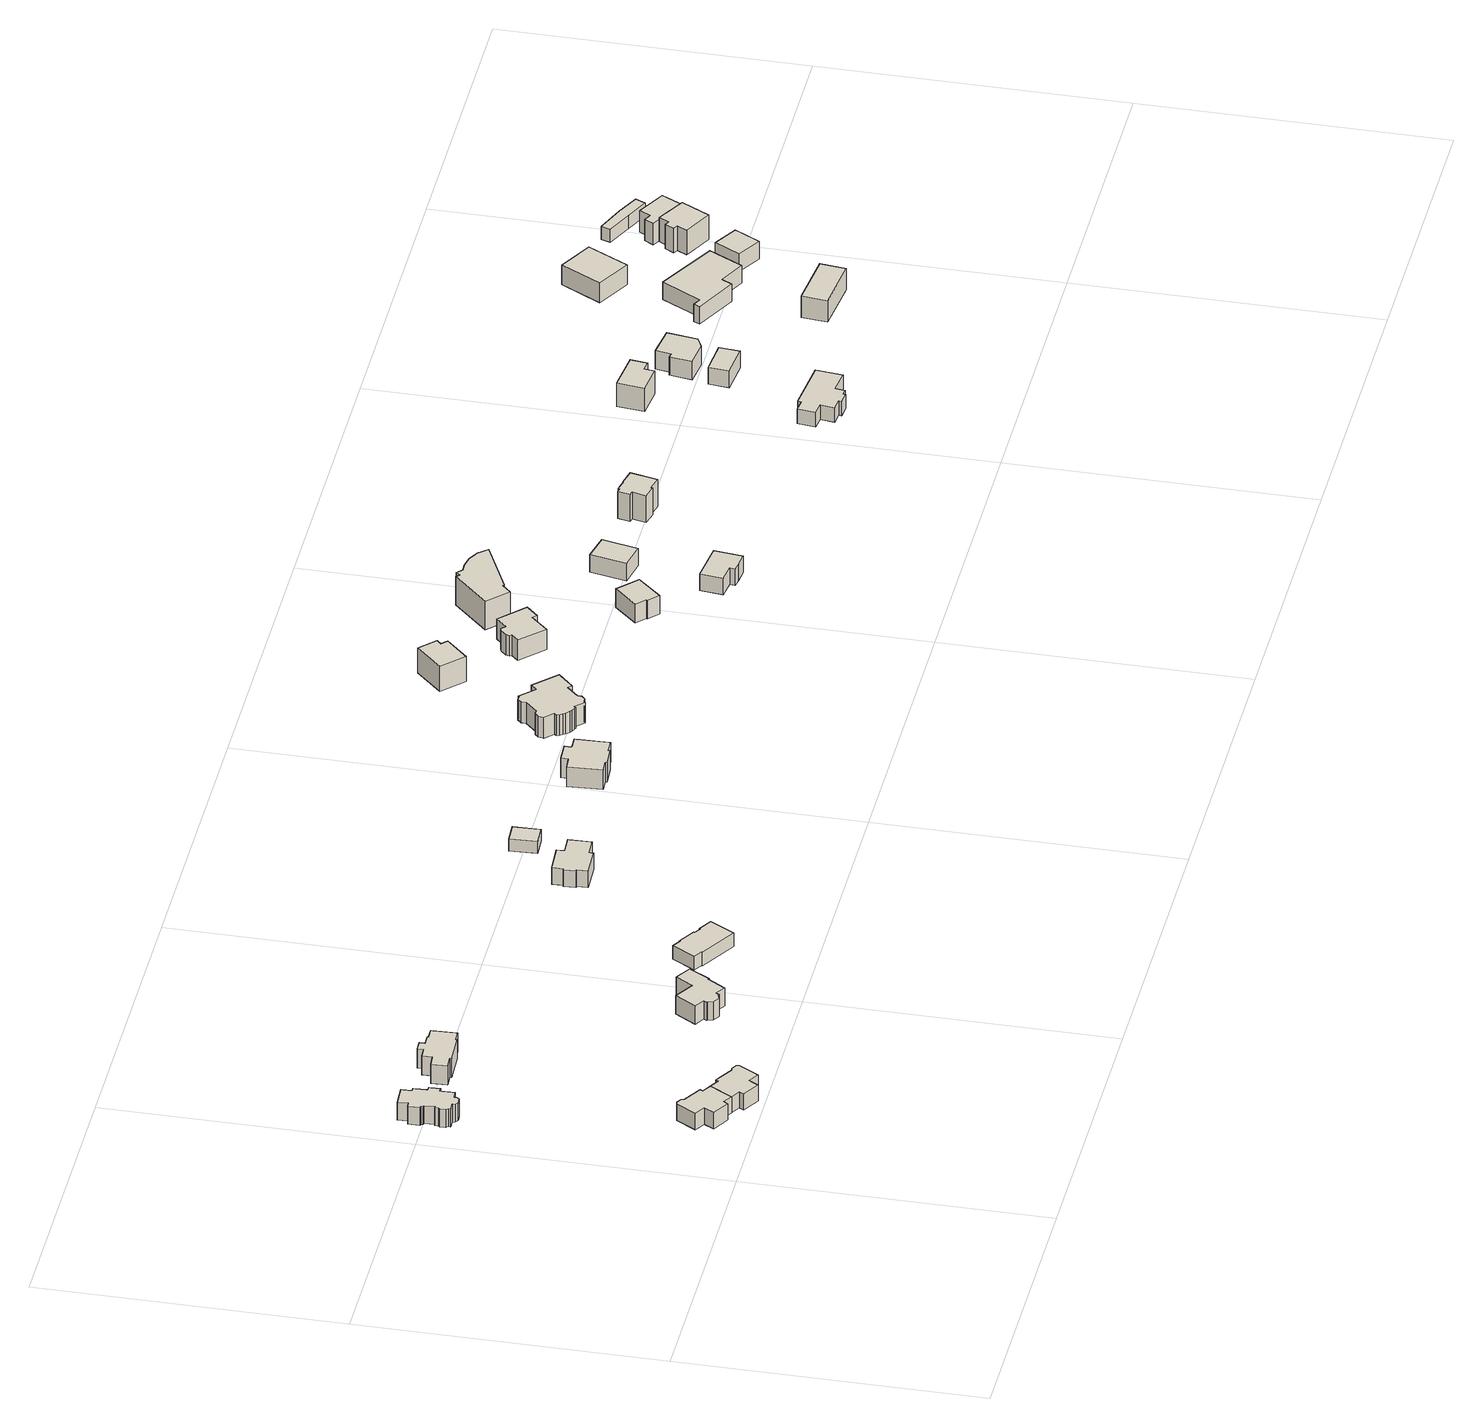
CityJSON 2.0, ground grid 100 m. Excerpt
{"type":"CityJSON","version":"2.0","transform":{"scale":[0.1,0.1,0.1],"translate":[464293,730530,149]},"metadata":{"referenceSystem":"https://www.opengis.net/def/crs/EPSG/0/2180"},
"CityObjects":{
"building1":{"type":"Building","attributes":{"przestNazw":"PL.PZGiK.336.BDOT10k","zrodloDach":"ALS_II","aktZrodla":"2024","roofType":"1000","measuredHeight":5.99},"geometry":[{"type":"Solid","lod":"1","boundaries":[[[[0,1,2,3,4,5,6,7,8,9,10,11,12]],[[11,13,14,12]],[[10,15,13,11]],[[9,16,15,10]],[[8,17,16,9]],[[7,18,17,8]],[[6,19,18,7]],[[5,20,19,6]],[[4,21,20,5]],[[3,22,21,4]],[[2,23,22,3]],[[1,24,23,2]],[[0,25,24,1]],[[12,14,25,0]],[[13,15,16,17,18,19,20,21,22,23,24,25,14]]]]}]},
"building2":{"type":"Building","attributes":{"przestNazw":"PL.PZGiK.336.BDOT10k","zrodloDach":"ALS_II","aktZrodla":"2024","roofType":"1000","measuredHeight":6.58},"geometry":[{"type":"Solid","lod":"1","boundaries":[[[[26,27,28,29,30,31,32,33,34,35,36,37,38,39,40,41,42,43,44,45,46,47,48,49,50,51,52,53]],[[52,54,55,53]],[[51,56,54,52]],[[50,57,56,51]],[[49,58,57,50]],[[48,59,58,49]],[[47,60,59,48]],[[46,61,60,47]],[[45,62,61,46]],[[44,63,62,45]],[[43,64,63,44]],[[42,65,64,43]],[[41,66,65,42]],[[40,67,66,41]],[[39,68,67,40]],[[38,69,68,39]],[[37,70,69,38]],[[36,71,70,37]],[[35,72,71,36]],[[34,73,72,35]],[[33,74,73,34]],[[32,75,74,33]],[[31,76,75,32]],[[30,77,76,31]],[[29,78,77,30]],[[28,79,78,29]],[[27,80,79,28]],[[26,81,80,27]],[[53,55,81,26]],[[54,56,57,58,59,60,61,62,63,64,65,66,67,68,69,70,71,72,73,74,75,76,77,78,79,80,81,55]]]]}]},
"building3":{"type":"Building","attributes":{"przestNazw":"PL.PZGiK.336.BDOT10k","zrodloDach":"ALS_II","aktZrodla":"2024","roofType":"1000","measuredHeight":5.93},"geometry":[{"type":"Solid","lod":"1","boundaries":[[[[82,83,84,85,86,87,88,89,90,91,92,93,94,95]],[[94,20,21,95]],[[93,96,20,94]],[[92,97,96,93]],[[91,98,97,92]],[[90,99,98,91]],[[89,100,99,90]],[[88,101,100,89]],[[87,102,101,88]],[[86,103,102,87]],[[85,104,103,86]],[[84,105,104,85]],[[83,106,105,84]],[[82,107,106,83]],[[95,21,107,82]],[[20,96,97,98,99,100,101,102,103,104,105,106,107,21]]]]}]},
"building4":{"type":"Building","attributes":{"przestNazw":"PL.PZGiK.336.BDOT10k","zrodloDach":"ALS_II","aktZrodla":"2024","roofType":"1000","measuredHeight":6.99},"geometry":[{"type":"Solid","lod":"1","boundaries":[[[[108,109,110,111,112,113,114,115,116,117,118,119,120,121,122,123]],[[122,124,125,123]],[[121,126,124,122]],[[120,127,126,121]],[[119,128,127,120]],[[118,129,128,119]],[[117,130,129,118]],[[116,131,130,117]],[[115,132,131,116]],[[114,133,132,115]],[[113,134,133,114]],[[112,135,134,113]],[[111,136,135,112]],[[110,137,136,111]],[[109,138,137,110]],[[108,139,138,109]],[[123,125,139,108]],[[124,126,127,128,129,130,131,132,133,134,135,136,137,138,139,125]]]]}]},
"building5":{"type":"Building","attributes":{"przestNazw":"PL.PZGiK.336.BDOT10k","zrodloDach":"ALS_II","aktZrodla":"2024","roofType":"1000","measuredHeight":6.73},"geometry":[{"type":"Solid","lod":"1","boundaries":[[[[140,141,142,143,144,145,146,147,148,149,150,151,152,153,154,155]],[[154,156,157,155]],[[153,158,156,154]],[[152,159,158,153]],[[151,160,159,152]],[[150,161,160,151]],[[149,162,161,150]],[[148,163,162,149]],[[147,164,163,148]],[[146,165,164,147]],[[145,166,165,146]],[[144,167,166,145]],[[143,168,167,144]],[[142,169,168,143]],[[141,170,169,142]],[[140,171,170,141]],[[155,157,171,140]],[[156,158,159,160,161,162,163,164,165,166,167,168,169,170,171,157]]]]}]},
"building6":{"type":"Building","attributes":{"przestNazw":"PL.PZGiK.336.BDOT10k","zrodloDach":"ALS_II","aktZrodla":"2024","roofType":"1000","measuredHeight":5},"geometry":[{"type":"Solid","lod":"1","boundaries":[[[[172,173,174,175,176,177,178,179,180,181,182,183]],[[182,184,185,183]],[[181,186,184,182]],[[180,187,186,181]],[[179,188,187,180]],[[178,189,188,179]],[[177,190,189,178]],[[176,191,190,177]],[[175,192,191,176]],[[174,193,192,175]],[[173,194,193,174]],[[172,195,194,173]],[[183,185,195,172]],[[184,186,187,188,189,190,191,192,193,194,195,185]]]]}]},
"building7":{"type":"Building","attributes":{"przestNazw":"PL.PZGiK.336.BDOT10k","zrodloDach":"ALS_II","aktZrodla":"2024","roofType":"1000","measuredHeight":6.07},"geometry":[{"type":"Solid","lod":"1","boundaries":[[[[196,197,198,199,200,201,202,203,204,205,206,207]],[[206,208,209,207]],[[205,210,208,206]],[[204,211,210,205]],[[203,212,211,204]],[[202,213,212,203]],[[201,214,213,202]],[[200,215,214,201]],[[199,216,215,200]],[[198,217,216,199]],[[197,218,217,198]],[[196,219,218,197]],[[207,209,219,196]],[[208,210,211,212,213,214,215,216,217,218,219,209]]]]}]},
"building8":{"type":"Building","attributes":{"przestNazw":"PL.PZGiK.336.BDOT10k","zrodloDach":"ALS_II","aktZrodla":"2024","roofType":"1000","measuredHeight":4.38},"geometry":[{"type":"Solid","lod":"1","boundaries":[[[[220,221,222,223]],[[222,224,225,223]],[[221,226,224,222]],[[220,227,226,221]],[[223,225,227,220]],[[224,226,227,225]]]]}]},
"building9":{"type":"Building","attributes":{"przestNazw":"PL.PZGiK.336.BDOT10k","zrodloDach":"ALS_II","aktZrodla":"2024","roofType":"1000","measuredHeight":7.25},"geometry":[{"type":"Solid","lod":"1","boundaries":[[[[228,229,230,231,232,233,234,235,236,237,238,239,240,241]],[[240,242,243,241]],[[239,244,242,240]],[[238,245,244,239]],[[237,246,245,238]],[[236,247,246,237]],[[235,248,247,236]],[[234,249,248,235]],[[233,250,249,234]],[[232,251,250,233]],[[231,252,251,232]],[[230,253,252,231]],[[229,254,253,230]],[[228,255,254,229]],[[241,243,255,228]],[[242,244,245,246,247,248,249,250,251,252,253,254,255,243]]]]}]},
"building10":{"type":"Building","attributes":{"przestNazw":"PL.PZGiK.336.BDOT10k","zrodloDach":"ALS_II","aktZrodla":"2024","roofType":"1000","measuredHeight":7.62},"geometry":[{"type":"Solid","lod":"1","boundaries":[[[[256,257,258,259,260,261,262,263,264,265,266,267,268,269,270,271,272,273,274,275,276,277,278,279,280,281,282,283,284,285]],[[284,286,287,285]],[[283,288,286,284]],[[282,289,288,283]],[[281,290,289,282]],[[280,291,290,281]],[[279,292,291,280]],[[278,293,292,279]],[[277,294,293,278]],[[276,295,294,277]],[[275,296,295,276]],[[274,297,296,275]],[[273,298,297,274]],[[272,299,298,273]],[[271,300,299,272]],[[270,301,300,271]],[[269,302,301,270]],[[268,303,302,269]],[[267,304,303,268]],[[266,305,304,267]],[[265,306,305,266]],[[264,307,306,265]],[[263,308,307,264]],[[262,309,308,263]],[[261,310,309,262]],[[260,311,310,261]],[[259,312,311,260]],[[258,313,312,259]],[[257,314,313,258]],[[256,315,314,257]],[[285,287,315,256]],[[286,288,289,290,291,292,293,294,295,296,297,298,299,300,301,302,303,304,305,306,307,308,309,310,311,312,313,314,315,287]]]]}]},
"building11":{"type":"Building","attributes":{"przestNazw":"PL.PZGiK.336.BDOT10k","zrodloDach":"ALS_II","aktZrodla":"2024","roofType":"1000","measuredHeight":9.2},"geometry":[{"type":"Solid","lod":"1","boundaries":[[[[316,317,318,319,320,321]],[[320,322,323,321]],[[319,324,322,320]],[[318,325,324,319]],[[317,326,325,318]],[[316,327,326,317]],[[321,323,327,316]],[[322,324,325,326,327,323]]]]}]},
"building12":{"type":"Building","attributes":{"przestNazw":"PL.PZGiK.336.BDOT10k","zrodloDach":"ALS_II","aktZrodla":"2024","roofType":"1000","measuredHeight":7.55},"geometry":[{"type":"Solid","lod":"1","boundaries":[[[[328,329,330,331,332,333,334,335,336,337,338,339]],[[338,340,341,339]],[[337,342,340,338]],[[336,343,342,337]],[[335,344,343,336]],[[334,345,344,335]],[[333,346,345,334]],[[332,347,346,333]],[[331,348,347,332]],[[330,349,348,331]],[[329,350,349,330]],[[328,351,350,329]],[[339,341,351,328]],[[340,342,343,344,345,346,347,348,349,350,351,341]]]]}]},
"building13":{"type":"Building","attributes":{"przestNazw":"PL.PZGiK.336.BDOT10k","zrodloDach":"ALS_II","aktZrodla":"2024","roofType":"1000","measuredHeight":6.85},"geometry":[{"type":"Solid","lod":"1","boundaries":[[[[352,353,354,355,356,357,358]],[[357,359,360,358]],[[356,361,359,357]],[[355,362,361,356]],[[354,363,362,355]],[[353,364,363,354]],[[352,365,364,353]],[[358,360,365,352]],[[359,361,362,363,364,365,360]]]]}]},
"building14":{"type":"Building","attributes":{"przestNazw":"PL.PZGiK.336.BDOT10k","zrodloDach":"ALS_II","aktZrodla":"2024","roofType":"1000","measuredHeight":6.14},"geometry":[{"type":"Solid","lod":"1","boundaries":[[[[366,367,368,369,370,371,372]],[[371,373,374,372]],[[370,375,373,371]],[[369,376,375,370]],[[368,377,376,369]],[[367,378,377,368]],[[366,379,378,367]],[[372,374,379,366]],[[373,375,376,377,378,379,374]]]]}]},
"building15":{"type":"Building","attributes":{"przestNazw":"PL.PZGiK.336.BDOT10k","zrodloDach":"ALS_II","aktZrodla":"2024","roofType":"1000","measuredHeight":10.49},"geometry":[{"type":"Solid","lod":"1","boundaries":[[[[380,381,382,383,384,385,386,387,388,389,390,391]],[[390,392,393,391]],[[389,394,392,390]],[[388,395,394,389]],[[387,396,395,388]],[[386,397,396,387]],[[385,398,397,386]],[[384,399,398,385]],[[383,400,399,384]],[[382,401,400,383]],[[381,402,401,382]],[[380,403,402,381]],[[391,393,403,380]],[[392,394,395,396,397,398,399,400,401,402,403,393]]]]}]},
"building16":{"type":"Building","attributes":{"przestNazw":"PL.PZGiK.336.BDOT10k","zrodloDach":"ALS_II","aktZrodla":"2024","roofType":"1000","measuredHeight":6.38},"geometry":[{"type":"Solid","lod":"1","boundaries":[[[[404,405,406,407]],[[406,408,409,407]],[[405,410,408,406]],[[404,411,410,405]],[[407,409,411,404]],[[408,410,411,409]]]]}]},
"building17":{"type":"Building","attributes":{"przestNazw":"PL.PZGiK.336.BDOT10k","zrodloDach":"ALS_II","aktZrodla":"2024","roofType":"1000","measuredHeight":9.87},"geometry":[{"type":"Solid","lod":"1","boundaries":[[[[412,413,414,415,416,417,418,419,420,421,422,423]],[[422,424,425,423]],[[421,426,424,422]],[[420,427,426,421]],[[419,428,427,420]],[[418,429,428,419]],[[417,430,429,418]],[[416,431,430,417]],[[415,432,431,416]],[[414,433,432,415]],[[413,434,433,414]],[[412,435,434,413]],[[423,425,435,412]],[[424,426,427,428,429,430,431,432,433,434,435,425]]]]}]},
"building18":{"type":"Building","attributes":{"przestNazw":"PL.PZGiK.336.BDOT10k","zrodloDach":"ALS_II","aktZrodla":"2024","roofType":"1000","measuredHeight":5.37},"geometry":[{"type":"Solid","lod":"1","boundaries":[[[[436,437,438,439,440,441,442,443,444,445,446,447,448,449]],[[448,450,451,449]],[[447,452,450,448]],[[446,453,452,447]],[[445,454,453,446]],[[444,455,454,445]],[[443,456,455,444]],[[442,457,456,443]],[[441,458,457,442]],[[440,459,458,441]],[[439,460,459,440]],[[438,461,460,439]],[[437,462,461,438]],[[436,463,462,437]],[[449,451,463,436]],[[450,452,453,454,455,456,457,458,459,460,461,462,463,451]]]]}]},
"building19":{"type":"Building","attributes":{"przestNazw":"PL.PZGiK.336.BDOT10k","zrodloDach":"ALS_II","aktZrodla":"2024","roofType":"1000","measuredHeight":8.51},"geometry":[{"type":"Solid","lod":"1","boundaries":[[[[464,465,466,467,468,469]],[[468,470,471,469]],[[467,472,470,468]],[[466,473,472,467]],[[465,474,473,466]],[[464,475,474,465]],[[469,471,475,464]],[[470,472,473,474,475,471]]]]}]},
"building20":{"type":"Building","attributes":{"przestNazw":"PL.PZGiK.336.BDOT10k","zrodloDach":"ALS_II","aktZrodla":"2024","roofType":"1000","measuredHeight":6.23},"geometry":[{"type":"Solid","lod":"1","boundaries":[[[[476,477,478,479]],[[478,480,481,479]],[[477,482,480,478]],[[476,483,482,477]],[[479,481,483,476]],[[480,482,483,481]]]]}]},
"building21":{"type":"Building","attributes":{"przestNazw":"PL.PZGiK.336.BDOT10k","zrodloDach":"ALS_II","aktZrodla":"2024","roofType":"1000","measuredHeight":6.81},"geometry":[{"type":"Solid","lod":"1","boundaries":[[[[484,485,486,487,488,489,490]],[[489,491,492,490]],[[488,493,491,489]],[[487,494,493,488]],[[486,495,494,487]],[[485,496,495,486]],[[484,497,496,485]],[[490,492,497,484]],[[491,493,494,495,496,497,492]]]]}]},
"building22":{"type":"Building","attributes":{"przestNazw":"PL.PZGiK.336.BDOT10k","zrodloDach":"ALS_II","aktZrodla":"2024","roofType":"1000","measuredHeight":7.89},"geometry":[{"type":"Solid","lod":"1","boundaries":[[[[498,499,500,501]],[[500,502,503,501]],[[499,504,502,500]],[[498,505,504,499]],[[501,503,505,498]],[[502,504,505,503]]]]}]},
"building23":{"type":"Building","attributes":{"przestNazw":"PL.PZGiK.336.BDOT10k","zrodloDach":"ALS_II","aktZrodla":"2024","roofType":"1000","measuredHeight":6.47},"geometry":[{"type":"Solid","lod":"1","boundaries":[[[[506,507,508,509,510,511,512,513]],[[512,514,515,513]],[[511,516,514,512]],[[510,517,516,511]],[[509,518,517,510]],[[508,519,518,509]],[[507,520,519,508]],[[506,521,520,507]],[[513,515,521,506]],[[514,516,517,518,519,520,521,515]]]]}]},
"building24":{"type":"Building","attributes":{"przestNazw":"PL.PZGiK.336.BDOT10k","zrodloDach":"ALS_II","aktZrodla":"2024","roofType":"1000","measuredHeight":7.33},"geometry":[{"type":"Solid","lod":"1","boundaries":[[[[522,523,524,525]],[[524,526,527,525]],[[523,528,526,524]],[[522,529,528,523]],[[525,527,529,522]],[[526,528,529,527]]]]}]},
"building25":{"type":"Building","attributes":{"przestNazw":"PL.PZGiK.336.BDOT10k","zrodloDach":"ALS_II","aktZrodla":"2024","roofType":"1000","measuredHeight":6.47},"geometry":[{"type":"Solid","lod":"1","boundaries":[[[[530,531,532,533]],[[532,534,535,533]],[[531,536,534,532]],[[530,537,536,531]],[[533,535,537,530]],[[534,536,537,535]]]]}]},
"building26":{"type":"Building","attributes":{"przestNazw":"PL.PZGiK.336.BDOT10k","zrodloDach":"ALS_II","aktZrodla":"2024","roofType":"1000","measuredHeight":9.04},"geometry":[{"type":"Solid","lod":"1","boundaries":[[[[538,539,540,541,542,543,544,545]],[[544,546,547,545]],[[543,548,546,544]],[[542,549,548,543]],[[541,550,549,542]],[[540,551,550,541]],[[539,552,551,540]],[[538,553,552,539]],[[545,547,553,538]],[[546,548,549,550,551,552,553,547]]]]}]},
"building27":{"type":"Building","attributes":{"przestNazw":"PL.PZGiK.336.BDOT10k","zrodloDach":"ALS_II","aktZrodla":"2024","roofType":"1000","measuredHeight":7.95},"geometry":[{"type":"Solid","lod":"1","boundaries":[[[[554,555,556,557,558,559,560]],[[559,561,562,560]],[[558,563,561,559]],[[557,564,563,558]],[[556,565,564,557]],[[555,566,565,556]],[[554,567,566,555]],[[560,562,567,554]],[[561,563,564,565,566,567,562]]]]}]},
"building28":{"type":"Building","attributes":{"przestNazw":"PL.PZGiK.336.BDOT10k","zrodloDach":"ALS_II","aktZrodla":"2024","roofType":"1000","measuredHeight":4.8},"geometry":[{"type":"Solid","lod":"1","boundaries":[[[[568,569,570,571,572,573]],[[572,574,575,573]],[[571,576,574,572]],[[570,577,576,571]],[[569,578,577,570]],[[568,579,578,569]],[[573,575,579,568]],[[574,576,577,578,579,575]]]]}]}
},
"vertices":[
[224,218,73],[227,208,73],[288,172,73],[283,163,73],[313,145,73],[269,70,73],[239,88,73],[229,73,73],[173,106,73],[192,139,73],[157,160,73],[196,226,73],[207,228,73],[196,226,133],[207,228,133],[157,160,133],[192,139,133],[173,106,133],[229,73,133],[239,88,133],[269,70,133],[313,145,133],[283,163,133],[288,172,133],[227,208,133],[224,218,133],
[93,1031,75],[105,1031,75],[107,985,75],[120,985,75],[121,947,75],[108,947,75],[110,899,75],[84,898,75],[84,889,75],[77,881,75],[56,879,75],[46,887,75],[45,896,75],[18,895,75],[18,903,75],[12,909,75],[11,927,75],[16,933,75],[16,944,75],[21,944,75],[19,979,75],[14,979,75],[14,987,75],[8,987,75],[6,1027,75],[23,1028,75],[21,1062,75],[92,1066,75],[21,1062,141],[92,1066,141],[23,1028,141],[6,1027,141],[8,987,141],[14,987,141],[14,979,141],[19,979,141],[21,944,141],[16,944,141],[16,933,141],[11,927,141],[12,909,141],[18,903,141],[18,895,141],[45,896,141],[46,887,141],[56,879,141],[77,881,141],[84,889,141],[84,898,141],[110,899,141],[108,947,141],[121,947,141],[120,985,141],[107,985,141],[105,1031,141],[93,1031,141],
[344,127,74],[350,136,74],[376,120,74],[411,99,74],[421,101,74],[439,91,74],[441,81,74],[402,15,74],[367,35,74],[347,3,74],[291,37,74],[300,52,74],[269,70,74],[313,145,74],[300,52,133],[291,37,133],[347,3,133],[367,35,133],[402,15,133],[441,81,133],[439,91,133],[421,101,133],[411,99,133],[376,120,133],[350,136,133],[344,127,133],
[281,1006,74],[280,1039,74],[315,1041,74],[314,1061,74],[349,1062,74],[350,1043,74],[385,1044,74],[385,1040,74],[421,1041,74],[425,957,74],[389,955,74],[389,951,74],[284,946,74],[283,953,74],[242,951,74],[240,1003,74],[242,951,144],[240,1003,144],[283,953,144],[284,946,144],[389,951,144],[389,955,144],[425,957,144],[421,1041,144],[385,1040,144],[385,1044,144],[350,1043,144],[349,1062,144],[314,1061,144],[315,1041,144],[280,1039,144],[281,1006,144],
[926,337,66],[885,267,66],[882,269,66],[845,211,66],[813,230,66],[806,219,66],[801,222,66],[786,216,66],[763,230,66],[761,247,66],[757,249,66],[763,259,66],[730,279,66],[774,349,66],[839,310,66],[874,368,66],[839,310,133],[874,368,133],[774,349,133],[730,279,133],[763,259,133],[757,249,133],[761,247,133],[763,230,133],[786,216,133],[801,222,133],[806,219,133],[813,230,133],[845,211,133],[882,269,133],[885,267,133],[926,337,133],
[1055,416,72],[1083,399,72],[1085,402,72],[1142,368,72],[1140,365,72],[1161,352,72],[1163,355,72],[1208,329,72],[1160,247,72],[1036,320,72],[1038,322,72],[1010,339,72],[1038,322,122],[1010,339,122],[1036,320,122],[1160,247,122],[1208,329,122],[1163,355,122],[1161,352,122],[1140,365,122],[1142,368,122],[1085,402,122],[1083,399,122],[1055,416,122],
[1487,843,67],[1548,846,67],[1551,769,67],[1492,767,67],[1492,753,67],[1393,749,67],[1390,786,67],[1385,786,67],[1383,825,67],[1389,826,67],[1387,863,67],[1486,868,67],[1387,863,128],[1486,868,128],[1389,826,128],[1383,825,128],[1385,786,128],[1390,786,128],[1393,749,128],[1492,753,128],[1492,767,128],[1551,769,128],[1548,846,128],[1487,843,128],
[1612,942,66],[1545,939,66],[1540,1028,66],[1608,1031,66],[1540,1028,110],[1608,1031,110],[1545,939,110],[1612,942,110],
[1958,928,70],[1957,952,70],[2023,955,70],[2024,931,70],[2068,933,70],[2069,914,70],[2072,838,70],[2073,820,70],[2029,818,70],[2029,813,70],[1964,809,70],[1963,814,70],[1919,812,70],[1914,925,70],[1919,812,142],[1914,925,142],[1963,814,142],[1964,809,142],[2029,813,142],[2029,818,142],[2073,820,142],[2072,838,142],[2069,914,142],[2068,933,142],[2024,931,142],[2023,955,142],[1957,952,142],[1958,928,142],
[2301,1100,72],[2320,1119,72],[2393,1047,72],[2341,995,72],[2329,1007,72],[2293,970,72],[2292,956,72],[2280,943,72],[2265,942,72],[2262,939,72],[2233,967,72],[2227,961,72],[2219,964,72],[2209,969,72],[2202,974,72],[2190,986,72],[2185,993,72],[2179,1003,72],[2177,1012,72],[2182,1018,72],[2154,1046,72],[2156,1048,72],[2157,1063,72],[2170,1076,72],[2184,1076,72],[2223,1115,72],[2223,1130,72],[2236,1143,72],[2252,1143,72],[2254,1146,72],[2252,1143,148],[2254,1146,148],[2236,1143,148],[2223,1130,148],[2223,1115,148],[2184,1076,148],[2170,1076,148],[2157,1063,148],[2156,1048,148],[2154,1046,148],[2182,1018,148],[2177,1012,148],[2179,1003,148],[2185,993,148],[2190,986,148],[2202,974,148],[2209,969,148],[2219,964,148],[2227,961,148],[2233,967,148],[2262,939,148],[2265,942,148],[2280,943,148],[2292,956,148],[2293,970,148],[2329,1007,148],[2341,995,148],[2393,1047,148],[2320,1119,148],[2301,1100,148],
[2542,1459,27],[2527,1444,27],[2546,1426,27],[2474,1354,27],[2405,1422,27],[2490,1509,27],[2405,1422,119],[2490,1509,119],[2474,1354,119],[2546,1426,119],[2527,1444,119],[2542,1459,119],
[2732,1217,74],[2693,1177,74],[2680,1190,74],[2626,1134,74],[2550,1209,74],[2573,1232,74],[2569,1237,74],[2572,1251,74],[2590,1269,74],[2603,1272,74],[2616,1259,74],[2651,1295,74],[2616,1259,149],[2651,1295,149],[2603,1272,149],[2590,1269,149],[2572,1251,149],[2569,1237,149],[2573,1232,149],[2550,1209,149],[2626,1134,149],[2680,1190,149],[2693,1177,149],[2732,1217,149],
[2912,960,72],[2961,914,72],[2888,836,72],[2854,868,72],[2856,871,72],[2826,899,72],[2897,974,72],[2826,899,141],[2897,974,141],[2856,871,141],[2854,868,141],[2888,836,141],[2961,914,141],[2912,960,141],
[3157,723,83],[3146,628,83],[3096,634,83],[3071,637,83],[3074,656,83],[3015,663,83],[3024,739,83],[3015,663,144],[3024,739,144],[3074,656,144],[3071,637,144],[3096,634,144],[3146,628,144],[3157,723,144],
[2860,1466,38],[2870,1456,38],[2883,1469,38],[2900,1452,38],[2927,1453,38],[2964,1446,38],[2998,1428,38],[3026,1398,38],[2845,1312,38],[2841,1316,38],[2812,1286,38],[2746,1351,38],[2812,1286,143],[2746,1351,143],[2841,1316,143],[2845,1312,143],[3026,1398,143],[2998,1428,143],[2964,1446,143],[2927,1453,143],[2900,1452,143],[2883,1469,143],[2870,1456,143],[2860,1466,143],
[3160,1072,71],[3135,953,71],[3046,971,71],[3071,1091,71],[3046,971,135],[3071,1091,135],[3135,953,135],[3160,1072,135],
[3442,1063,62],[3443,1065,62],[3496,1053,62],[3477,963,62],[3429,974,62],[3428,969,62],[3383,980,62],[3394,1026,62],[3379,1029,62],[3388,1070,62],[3403,1067,62],[3404,1072,62],[3403,1067,161],[3404,1072,161],[3388,1070,161],[3379,1029,161],[3394,1026,161],[3383,980,161],[3428,969,161],[3429,974,161],[3477,963,161],[3496,1053,161],[3443,1065,161],[3442,1063,161],
[3963,629,91],[4005,624,91],[4007,636,91],[4184,617,91],[4174,529,91],[4097,537,91],[4093,506,91],[4073,508,91],[4072,500,91],[4032,504,91],[4033,513,91],[3993,517,91],[3999,564,91],[3956,569,91],[3999,564,144],[3956,569,144],[3993,517,144],[4033,513,144],[4032,504,144],[4072,500,144],[4073,508,144],[4093,506,144],[4097,537,144],[4174,529,144],[4184,617,144],[4007,636,144],[4005,624,144],[3963,629,144],
[4196,1198,8],[4189,1141,8],[4156,1145,8],[4152,1112,8],[4052,1123,8],[4063,1213,8],[4052,1123,94],[4063,1213,94],[4152,1112,94],[4156,1145,94],[4189,1141,94],[4196,1198,94],
[4325,948,26],[4319,880,26],[4206,890,26],[4212,958,26],[4206,890,88],[4212,958,88],[4319,880,88],[4325,948,88],
[4380,1122,14],[4366,1022,14],[4328,1003,14],[4243,1014,14],[4253,1087,14],[4270,1085,14],[4277,1136,14],[4270,1085,82],[4277,1136,82],[4253,1087,82],[4243,1014,82],[4328,1003,82],[4366,1022,82],[4380,1122,82],
[4772,725,52],[4763,641,52],[4579,661,52],[4588,745,52],[4579,661,131],[4588,745,131],[4763,641,131],[4772,725,131],
[4846,1083,17],[4786,971,17],[4699,1015,17],[4682,981,17],[4540,1052,17],[4550,1073,17],[4577,1060,17],[4649,1190,17],[4577,1060,81],[4649,1190,81],[4550,1073,81],[4540,1052,81],[4682,981,81],[4699,1015,81],[4786,971,81],[4846,1083,81],
[4793,1450,7],[4721,1316,7],[4607,1377,7],[4680,1511,7],[4607,1377,80],[4680,1511,80],[4721,1316,80],[4793,1450,80],
[4964,1028,22],[4918,944,22],[4837,990,22],[4883,1075,22],[4837,990,87],[4883,1075,87],[4918,944,87],[4964,1028,87],
[5065,1215,6],[5014,1121,6],[4918,1171,6],[4935,1203,6],[4920,1211,6],[4937,1242,6],[4952,1234,6],[4971,1267,6],[4952,1234,96],[4971,1267,96],[4937,1242,96],[4920,1211,96],[4935,1203,96],[4918,1171,96],[5014,1121,96],[5065,1215,96],
[5102,1285,9],[5065,1215,9],[4971,1267,9],[4946,1280,9],[4963,1311,9],[4986,1299,9],[5006,1336,9],[4986,1299,88],[5006,1336,88],[4963,1311,88],[4946,1280,88],[4971,1267,88],[5065,1215,88],[5102,1285,88],
[4925,1411,14],[4936,1441,14],[5029,1404,14],[5103,1368,14],[5088,1335,14],[5011,1371,14],[5088,1335,62],[5011,1371,62],[5103,1368,62],[5029,1404,62],[4936,1441,62],[4925,1411,62]
]}
